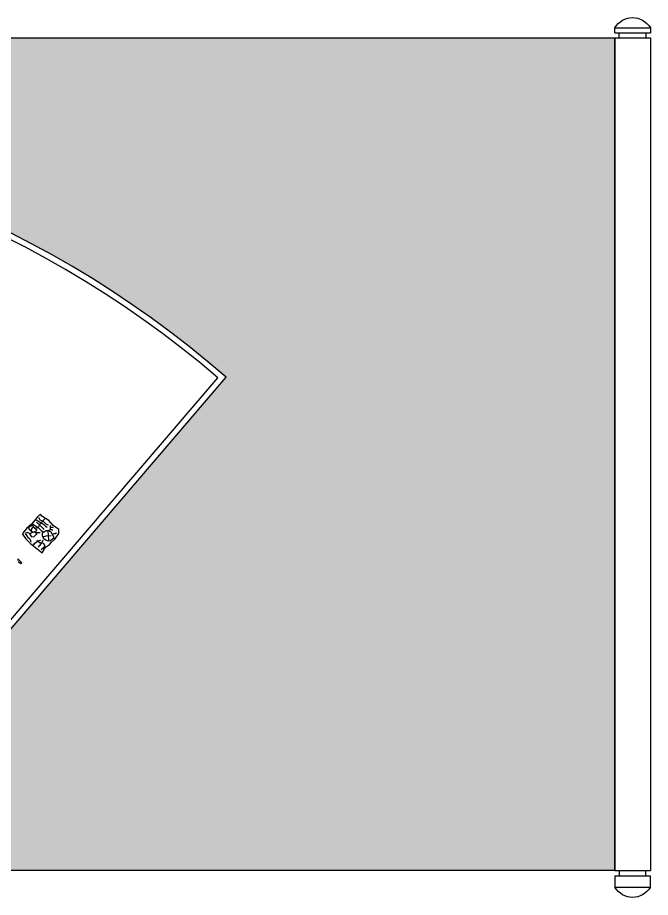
# Model space of a CAD drawing. Header units: millimetres. Extents: x 484 to 2344, y 288 to 1028.
# Drawn here: x 1811 to 2344, y 288 to 1028 of the extents above; entities that cross this region are included whole.
import ezdxf

# ---------------------------------------------------------------- set-up
doc = ezdxf.new("R2010")
doc.units = ezdxf.units.MM
for name, color, linetype in [('3', 3, 'Continuous'), ('4', 4, 'Continuous'), ('7', 7, 'Continuous'), ('BH', 3, 'Continuous')]:
    doc.layers.add(name, color=color, linetype=linetype)

# ---------------------------------------------------------------- blocks, each defined once
blk = doc.blocks.new('A$C79322C36')
at = {"layer": 'BH'}
h = blk.add_hatch(dxfattribs=at)
h.set_pattern_fill('ESCHER', color=256, scale=50, style=0)
h.set_pattern_definition([(60, (-630.785, -2196.59), (-60, -1e-08), [55, -5]), (180, (-630.785, -2196.59), (30, -51.9615), [55, -5]), (300, (-630.785, -2196.59), (60, -1e-08), [55, -5]), (60, (-625.785, -2196.59), (-60, -1e-08), [10, -50]), (300, (-625.785, -2196.59), (60, -1e-08), [10, -50]), (60, (-633.285, -2192.26), (-60, -1e-08), [10, -50]), (180, (-633.285, -2192.26), (30, -51.9615), [10, -50]), (300, (-633.285, -2200.92), (60, -1e-08), [10, -50]), (180, (-633.285, -2200.92), (30, -51.9615), [10, -50]), (60, (-650.785, -2196.59), (-60, -1e-08), [10, -50]), (300, (-650.785, -2196.59), (60, -1e-08), [10, -50]), (60, (-620.785, -2213.91), (-60, -1e-08), [10, -50]), (180, (-620.785, -2213.91), (30, -51.9615), [10, -50]), (300, (-620.785, -2179.27), (60, -1e-08), [10, -50]), (180, (-620.785, -2179.27), (30, -51.9615), [10, -50]), (0, (-620.785, -2187.93), (-30, 51.9615), [35, -25]), (0, (-620.785, -2205.25), (-30, 51.9615), [35, -25]), (120, (-628.285, -2183.6), (-60, 1e-08), [35, -25]), (120, (-643.285, -2192.26), (-60, 1e-08), [35, -25]), (240, (-643.285, -2200.92), (30, -51.9615), [35, -25]), (240, (-628.285, -2209.58), (30, -51.9615), [35, -25])])
h.paths.add_polyline_path([(1830, 722.49), (1830, 22.49), (30, 22.49), (30, 722.49)])
edge = h.paths.add_edge_path(flags=16)
edge.add_arc((933.21, -219.88), 409.87, 48.69816, 131.30184, ccw=False)
edge.add_line((1203.73, 88.03), (1503.11, 437.29))
edge.add_arc((933.21, -219.88), 869.87, 49.06779, 130.93221)
edge.add_line((363.3, 437.29), (662.68, 88.03))
at = {"layer": '3'}
for points in [[(1331.37, 305.55), (1334.61, 301.36), (1338.42, 297.56), (1343.94, 293), (1348.12, 289.77), (1351.17, 294.33), (1354.41, 296.61), (1356.12, 298.51), (1359.16, 301.55), (1362.21, 305.93), (1362.4, 309.16), (1357.64, 312.77), (1353.83, 316.95), (1347.93, 320.37), (1346.98, 322.08), (1343.94, 319.8), (1342.41, 317.52), (1339.18, 313.72), (1335.37, 310.49), (1332.9, 307.45), (1331.95, 306.12), (1331.95, 304.98)], [(1350.41, 318.28), (1346.6, 314.1), (1345.46, 312.2), (1344.51, 310.49), (1342.79, 310.68)], [(1345.08, 319.61), (1346.41, 317.33), (1349.08, 316.38), (1351.55, 313.91), (1353.26, 313.15)], [(1338.99, 313.34), (1341.65, 310.87), (1343.37, 309.35), (1343.18, 308.02), (1340.51, 306.69), (1337.27, 309.35), (1337.27, 311.63), (1340.7, 313.15)], [(1340.7, 311.06), (1339.56, 310.49), (1338.99, 308.78), (1338.99, 307.83)], [(1340.32, 313.91), (1344.89, 311.06), (1347.36, 308.4), (1349.08, 307.26)], [(1343.18, 317.52), (1349.46, 313.91), (1351.17, 312.01), (1352.5, 311.25)], [(1343.56, 315.43), (1346.22, 312.96), (1348.89, 310.49), (1349.65, 309.16)], [(1354.02, 308.59), (1355.17, 309.54), (1355.17, 312.01), (1355.17, 312.58)], [(1355.36, 311.25), (1356.69, 311.25), (1357.45, 310.87)], [(1339.75, 306.88), (1338.23, 305.55), (1335.94, 306.69), (1334.04, 305.93), (1335.94, 303.26), (1337.85, 301.55), (1338.8, 299.08), (1338.42, 298.51)], [(1337.47, 305.55), (1339.37, 303.26), (1341.65, 303.45), (1343.56, 305.36), (1343.56, 306.88), (1346.6, 306.69)], [(1341.84, 307.26), (1343.56, 306.12), (1343.56, 305.17)], [(1354.41, 308.21), (1351.55, 308.21), (1348.31, 306.31), (1348.31, 304.4), (1348.31, 303.83), (1349.46, 302.12), (1351.17, 300.6), (1353.26, 299.65), (1355.36, 300.03), (1358.21, 302.69), (1355.93, 307.07), (1353.26, 308.59)], [(1348.7, 303.26), (1351.74, 304.02), (1355.93, 304.21)], [(1352.88, 307.83), (1353.26, 304.4), (1353.45, 300.6), (1353.64, 299.46)], [(1354.98, 309.35), (1356.5, 309.35), (1357.26, 308.78)], [(1356.88, 305.36), (1358.4, 305.93), (1359.93, 305.93), (1360.12, 306.88)], [(1346.79, 300.41), (1344.32, 299.27), (1340.89, 296.8), (1342.03, 297.37)], [(1343.75, 300.41), (1346.03, 298.32), (1349.08, 297.75), (1350.6, 295.47), (1349.27, 293.76), (1347.36, 292.24)], [(1348.7, 300.22), (1347.55, 297.94), (1345.84, 295.47), (1344.89, 294.33)], [(1328.05, 282.31), (1330.17, 280.8), (1331.08, 281.4), (1327.75, 284.72), (1327.75, 283.21)]]:
    blk.add_lwpolyline(points, dxfattribs=at)
at = {"layer": '4'}
blk.add_lwpolyline([(1830, 722.49), (1830, 22.49), (30, 22.49), (30, 722.49)], close=True, dxfattribs=at)
at = {"layer": '7'}
for p, q in [((1830, 726.78), (1830, 731.07)), ((1830, 731.07), (1860, 731.07)), ((1830, 726.78), (1860, 726.78)), ((1833.75, 722.49), (1833.75, 726.78)), ((1856.25, 726.78), (1856.25, 722.49)), ((1860, 731.07), (1860, 726.78)), ((1830, 22.49), (1830, 722.49)), ((1830, 722.49), (1860, 722.49)), ((1860, 722.49), (1860, 22.49)), ((1830, 22.49), (1860, 22.49)), ((1833.75, 22.49), (1833.75, 18.21)), ((1856.25, 18.21), (1856.25, 22.49)), ((1830, 18.21), (1860, 18.21)), ((1830, 18.21), (1830, 8.57)), ((1860, 8.57), (1860, 18.21)), ((1830, 8.57), (1860, 8.57))]:
    blk.add_line(p, q, dxfattribs=at)
for points in [[(662.68, 88.03, -0.37689), (1203.73, 88.03), (1503.11, 437.29, 0.373211), (363.3, 437.29)], [(663.21, 95.1, -0.36994), (1203.21, 95.1), (1496.07, 436.76, 0.36994), (370.34, 436.76)]]:
    blk.add_lwpolyline(points, format="xyb", close=True, dxfattribs=at)
at = {"layer": '7', "extrusion": (0, 0, -1)}
for centre, start_param, end_param in [((1845, 718.21), -0.927295, 0.927295), ((1845, 21.43), 2.214297, 4.068888)]:
    blk.add_ellipse(centre, major_axis=(0, 21.43), ratio=0.875, start_param=start_param, end_param=end_param, dxfattribs=at)

msp = doc.modelspace()

# ---------------------------------------------------------------- block references
msp.add_blockref('A$C79322C36', (483.84, 287.92))

doc.saveas('drawing.dxf')
